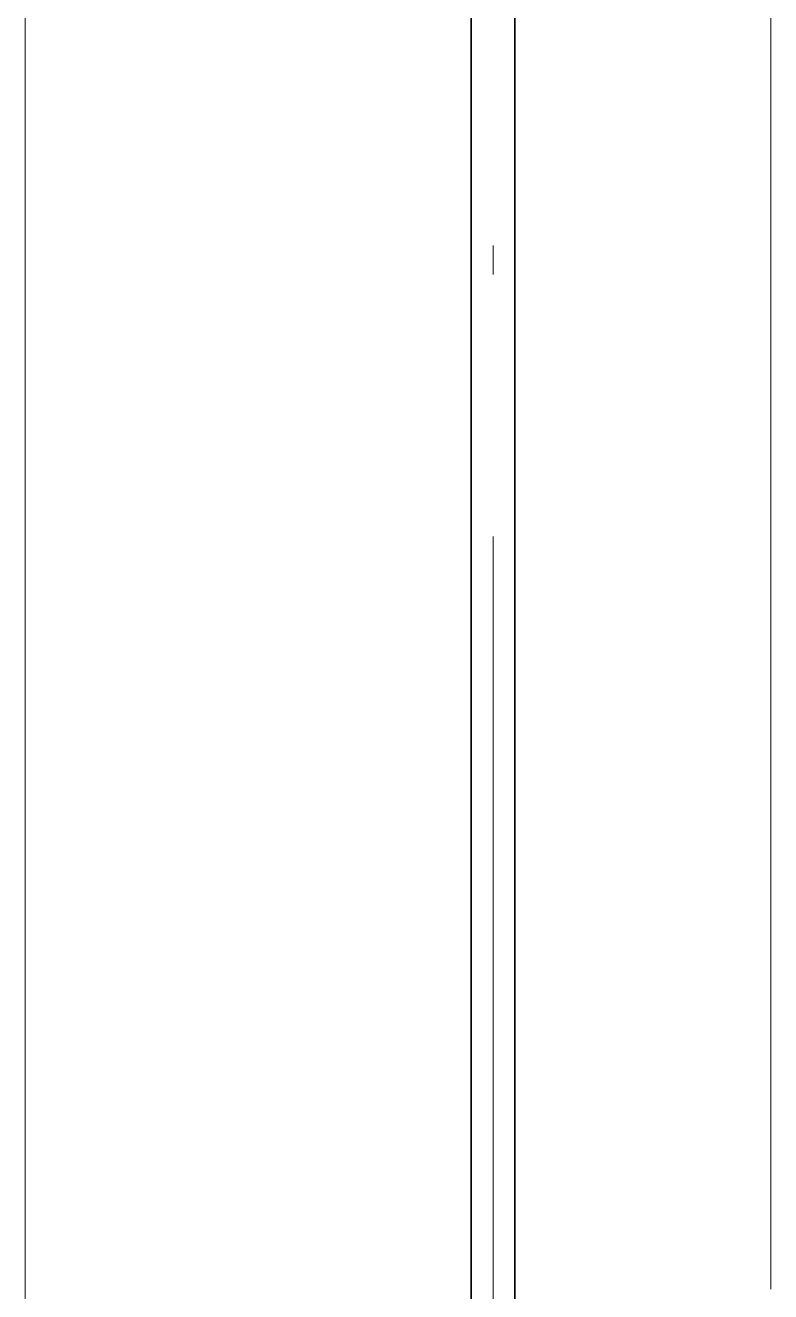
# Model space of a CAD drawing. Header units: inches. Extents: x 13 to 261, y -112 to -47.
# Drawn here: x 114.518 to 117.079, y -77.818 to -73.469 of the extents above; entities that cross this region are included whole.
import ezdxf

# ---------------------------------------------------------------- set-up
doc = ezdxf.new("R2010")
doc.units = ezdxf.units.IN
doc.header["$MEASUREMENT"] = 0
doc.linetypes.add('ACAD_ISO04W100', pattern=[30, 24, -3, 0, -3])
for name, color, linetype, lineweight in [('BANQUETA', 2, 'Continuous', 18), ('EJES', 1, 'ACAD_ISO04W100', 13), ('ESCALERAS', 182, 'Continuous', 18), ('MUROS', 5, 'Continuous', 35)]:
    doc.layers.add(name, color=color, linetype=linetype, lineweight=lineweight)

msp = doc.modelspace()

# ---------------------------------------------------------------- linework, layer by layer
at = {"layer": 'BANQUETA'}
msp.add_line((114.5183, -83.2766), (114.5183, -55.474), dxfattribs=at)
at = {"layer": 'EJES', "color": 1, "ltscale": 0.3}
msp.add_line((116.1257, -47.925), (116.1257, -92.7766), dxfattribs=at)
at = {"layer": 'ESCALERAS', "color": 1}
msp.add_line((117.0793, -71.2231), (117.0793, -77.8092), dxfattribs=at)
at = {"layer": 'MUROS'}
for p, q in [((116.0507, -51.8268), (116.0507, -83.8966)), ((116.2007, -51.8268), (116.2007, -92.7766))]:
    msp.add_line(p, q, dxfattribs=at)

doc.saveas('drawing.dxf')
